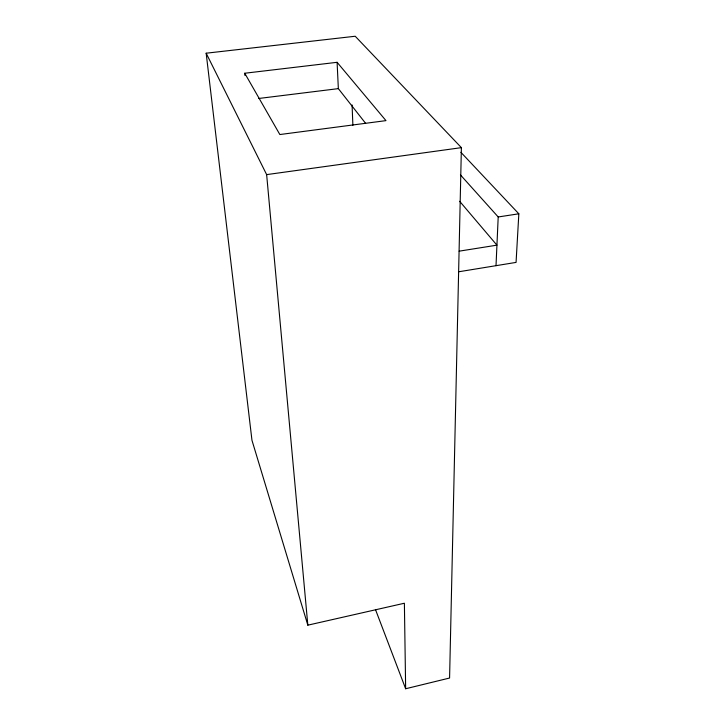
<?xml version="1.0" encoding="UTF-8"?>
<svg xmlns="http://www.w3.org/2000/svg" width="725" height="725" viewBox="0 0 725 725"><rect width="100%" height="100%" fill="white"/><g stroke="black" fill="none" stroke-linecap="round" stroke-linejoin="round"><path stroke-width="1.09" d="M405.647 688.75L404.387 603.236L307.835 625.168L251.965 440.283L206.163 53.206L355.214 36.25L461.39 147.646L449.582 678.029L405.647 688.75L375.45 609.48M496.018 265.676L498.202 216.965L460.438 174.897M460.873 152.286L518.837 213.802L516.064 262.405L458.68 271.775M459.133 251.167L496.933 245.159L459.65 201.278M498.202 216.965L518.837 213.802M206.163 53.206L266.646 174.616L461.39 147.646M258.589 98.491L338.348 88.631L365.618 123.341M244.742 73.243L337.098 62.305L385.972 120.631L279.85 134.542L244.742 73.243L244.959 75.463M266.646 174.616L307.835 625.168M337.098 62.305L338.348 88.631M352.078 104.953L352.885 125.289"/></g></svg>
